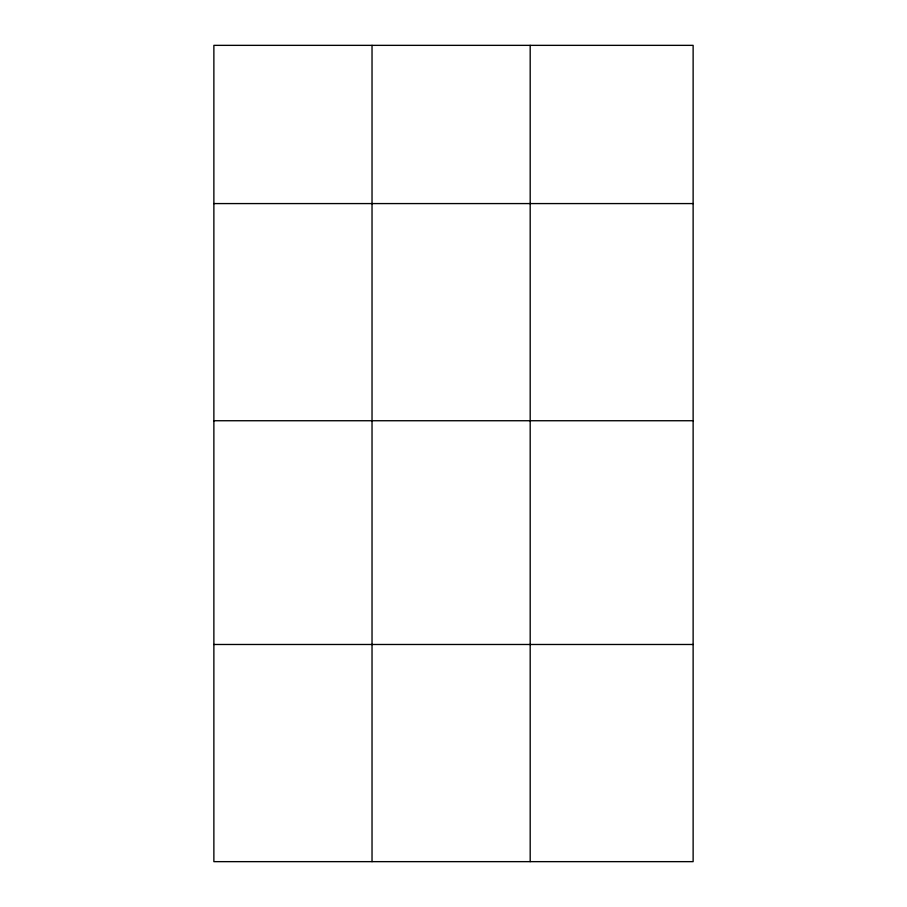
<?xml version="1.0" encoding="UTF-8"?>
<svg xmlns="http://www.w3.org/2000/svg" width="907" height="907" viewBox="0 0 907 907"><rect width="100%" height="100%" fill="white"/><g stroke="black" fill="none" stroke-linecap="round" stroke-linejoin="round"><path stroke-width="1.36" d="M693.129 420.735L693.129 45.35L213.871 45.35L213.871 861.65L693.129 861.65L693.129 420.735L213.871 420.735M213.871 203.576L693.129 203.576M213.871 644.48L693.129 644.48M530.187 45.35L530.187 861.65M372.029 45.35L372.029 861.65"/></g></svg>
